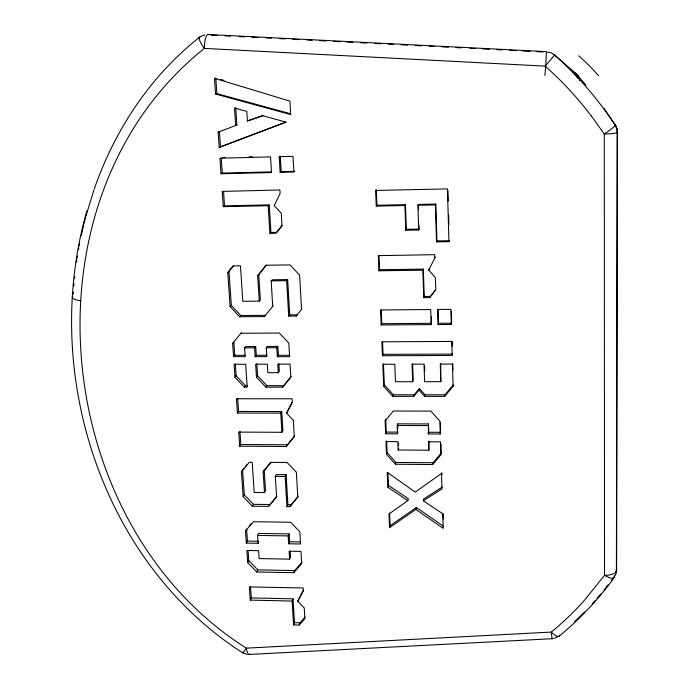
<?xml version="1.0" encoding="UTF-8"?>
<svg xmlns="http://www.w3.org/2000/svg" width="689" height="689" viewBox="0 0 689 689"><rect width="100%" height="100%" fill="white"/><g stroke="black" fill="none" stroke-linecap="round" stroke-linejoin="round"><path stroke-width="1.03" d="M208.689 34.708A13.392 3.359 -88.6 0 0 204.349 48.402C18.181 197.011 48.385 523.235 246.335 648.151A12.204 3.161 88.6 0 0 250.073 654.119M73.232 294.143L73.37 292.084M73.852 285.892L74.024 283.834M74.524 278.675L74.731 276.608M76.539 262.173L76.832 260.115M77.159 258.048L77.478 255.989M78.512 249.823L78.873 247.764M79.244 245.706L79.64 243.656M81.302 235.449L83.619 225.217M429.049 441.132L428.842 450.201L398.139 450.012L397.811 441.623L385.978 441.563L386.512 454.37L395.408 464.24L432.632 464.524L440.908 454.731L441.046 444.422M444.638 396.373L453.061 386.245L453.422 384.729L445.034 394.823L444.638 396.373L424.553 396.364L418.929 390.052L419.42 388.527L425.027 394.814L445.034 394.823M86.84 211.023C40.935 370.88 100.215 561.423 242.666 652.827L247.273 654.421M387.941 472.688L388.458 485.366L408.362 498.733L407.836 500.636L388.966 514.011L389.535 527.662L415.872 509.421L443.191 528.325L442.743 513.744L423.304 500.817L423.769 498.905L442.364 486.994M432.632 464.524L433.071 462.741L441.313 452.974M440.262 433.992L440.667 432.313L428.756 432.261L428.3 433.941L440.262 433.992L439.858 421.134L430.892 411.1L393.29 411.023L385.134 420.97L385.659 433.751L397.51 433.803L397.183 425.492L397.76 423.847L428.472 423.95L428.756 432.261M83.86 224.201L85.677 217.069M415.872 509.421L416.371 507.492L443.587 526.318M85.953 216.053L93.988 189.794M418.929 390.052L413.736 396.356L392.713 396.347L383.695 386.288L382.791 364.283L394.797 364.248L395.477 381.732L412.677 381.715L412.048 364.197L424.011 364.162L424.605 381.697L440.814 381.68L440.719 363.706M428.3 433.941L428.472 423.95M451.304 324.467L451.674 323.175L438.488 323.279L438.066 324.562L451.304 324.467L450.873 309.37L437.601 309.482L438.066 324.562M389.535 527.662L390.12 525.673L389.604 513.116M424.553 396.364L425.027 394.814M407.836 500.636L387.864 487.218L388.458 485.366M395.408 464.24L395.977 462.457L387.115 452.63L386.632 440.934M398.139 450.012L398.707 448.281M413.736 396.356L414.244 394.814L419.42 388.527M412.677 381.715L413.193 380.225L412.599 363.792M386.512 454.37L387.115 452.63M431.185 324.614L430.703 309.542L380.552 309.99L381.172 324.975L431.185 324.614L431.435 316.888M94.333 188.786C114.796 129.928 150.572 75.669 199.827 37.025A13.47 12.626 40 0 1 204.779 35.053M385.659 433.751L386.271 432.081L385.745 419.343L385.134 420.97M392.713 396.347L393.307 394.806L384.324 384.789L383.463 363.904M422.848 270.217L378.933 270.794L379.596 269.709L423.33 269.132L422.848 270.217L423.761 297.674L429.609 297.614L435.603 289.552M292.136 601.058L250.245 600.102L251.321 597.906L293.058 598.844L292.136 601.058L293.583 624.949L299.164 625.087L300.059 622.804L305.063 617.172M448.944 241.684L449.331 240.702L436.964 240.9L436.525 241.882L448.944 241.684L447.445 188.889L375.617 190.457L376.263 206.097L404.891 205.52L405.459 204.685L376.943 205.262L376.263 206.097M293.583 624.949L294.496 622.667L293.058 598.844M423.761 297.674L424.243 296.485L423.33 269.132M299.164 625.087L304.891 618.627L304.271 607.982L297.743 601.187L303.668 589.698M383.695 386.288L384.324 384.789M429.609 297.614L435.784 289.948L435.405 277.71L428.722 270.14L429.187 269.054M290.181 551.122L290.543 557.065L289.595 559.141L259.116 558.581L258.59 550.666L246.843 550.459L247.67 562.551L256.739 571.982L293.712 572.705L294.634 570.587L301.92 562.233M382.438 355.739L381.861 341.813L451.786 341.425L452.182 355.455L382.438 355.739L383.075 354.344L382.55 341.537M245.508 531.012L253.371 521.728L290.689 522.253L299.836 531.839L300.542 543.974L288.665 543.776L289.613 541.761L289.139 533.906L258.642 533.432L257.574 535.422L258.099 543.276L246.335 543.078L245.508 531.012L246.61 529.04L247.437 541.072L246.335 543.078M288.665 543.776L288.191 535.904L289.139 533.906M381.172 324.975L381.809 323.692L381.241 309.835M256.739 571.982L257.798 569.872L294.634 570.587M243.897 468.391L241.443 471.75L243.148 496.614L252.329 506.217L268.589 506.415L276.582 496.993L275.299 476.383L276.306 474.583L286.107 474.678L285.134 476.469L286.96 506.648L289.75 506.682L298.07 496.149M428.722 270.14L435.233 257.092M286.96 506.648L287.924 504.744L286.107 474.678M281.758 411.548L282.912 430.642L281.913 432.296L238.721 432.106L239.686 446.205L286.142 446.481L294.289 436.757L293.333 420.307L286.555 413.142L292.265 402.023L292.076 398.793L236.43 398.759L237.412 413.03L280.75 413.133L281.758 411.548L238.575 411.462L237.412 413.03M292.282 402.324L286.555 413.142M247.67 562.551L248.763 560.476L248.074 550.433M258.099 543.276L258.806 541.933M436.525 241.882L435.388 204.909L435.836 204.065L418.395 204.418L417.878 205.262L418.714 230.005L405.787 230.238L404.891 205.52M297.743 601.187L303.281 590.955L303.108 587.95L249.34 586.925L250.245 600.102M418.714 230.005L419.11 225.863M268.589 506.415L276.918 495.908M199.259 38.024L199.827 37.025A13.513 3.023 52.2 0 0 204.349 48.402L545.163 66.127A332.081 317.663 34.4 0 1 591.412 116.105M241.443 471.75L249.384 462.198L252.183 462.216L254.198 492.446L264.49 492.557L265.541 490.714L264.214 470.165L270.88 462.207M286.142 446.481L294.565 435.904M252.329 506.217L253.423 504.322L269.623 504.52M264.49 492.557L263.164 471.939L264.214 470.165M405.787 230.238L406.346 229.299L405.459 204.685M243.148 496.614L244.268 494.754L242.571 469.976M278.873 363.801L279.321 371.233L278.304 372.671L267.849 372.689L267.315 364.18L255.653 364.214L256.497 377.21L265.902 387.158L282.585 387.149L291.102 376.53M239.686 446.205L240.831 444.517L239.944 431.469M265.902 387.158L266.962 385.668L283.592 385.659M240.745 333.278L279.346 333.028L288.829 343.122L289.621 356.652L277.34 356.704L278.365 355.317L277.822 346.395L267.358 346.446L266.29 347.799L266.841 356.609L255.163 356.661L254.594 347.85L255.714 346.507L245.732 346.558L244.586 347.902L245.172 356.695L233.545 356.618L232.641 343.432L241.288 332.761M256.497 377.21L257.591 375.755L256.825 363.809M277.34 356.704L276.797 347.747L277.822 346.395M244.354 387.166L247.196 387.166L245.672 364.248L234.071 364.283L234.958 377.245L244.354 387.166L245.499 385.685L247.385 385.685M614.063 577.856C598.241 599.473 579.845 619.178 559.141 636.197M296.192 316.053L297.157 314.813L289.707 314.882L288.708 316.113L296.192 316.053L301.816 309.068M239.643 316.785L240.814 315.545L265.42 315.338L264.343 316.578L239.643 316.785L230.117 306.665L227.783 272.637L233.003 265.963L240.47 265.859L242.821 301.3L259.253 301.136L260.364 299.956L258.763 274.653L266.41 264.998M227.783 272.637L233.562 265.747M282.395 225.381L276.918 232.348L270.949 232.451L269.864 233.39L268.193 205.735L269.287 204.909L270.949 232.451M259.253 301.136L257.652 275.746L265.954 265.239L290.026 264.903L299.629 275.204L301.541 309.464M255.163 356.661L256.274 355.283L255.714 346.507M264.343 316.578L273.128 305.856M234.958 377.245L236.138 375.798L235.319 363.87M282.585 387.149L290.818 377.15L290.052 364.111L277.788 364.145L278.304 372.671M245.215 466.806L247.196 464.42M263.164 471.939L271.182 462.362L287.106 462.483L296.356 472.232L297.812 497.234L289.75 506.682M249.229 525.957L251.184 523.64M233.545 356.618L234.734 355.248L233.829 342.097L232.641 343.432M375.617 190.457L376.297 189.673L376.943 205.262M293.712 572.705L301.679 563.559L300.972 551.398L289.113 551.191L289.595 559.141M288.708 316.113L286.658 280.699L287.666 279.588L272.241 279.777L271.173 280.888L272.715 306.26M230.117 306.665L231.323 305.468L229.006 271.561M257.652 275.746L258.763 274.653M390.12 525.673L416.371 507.492M281.181 171.647L280.277 156.033L279.217 156.67L280.13 172.353L281.181 171.647L294.892 171.311M269.864 233.39L275.858 233.278L281.973 225.51L281.258 213.185L274.213 205.615L280.104 193.471L279.898 189.983L222.211 191.404L223.253 206.657L224.511 205.822L269.287 204.909M423.304 500.817L441.968 488.871L441.485 473.455L415.252 492.118L387.252 472.378L387.864 487.218M558.366 636.481L553.758 638.539M220.997 173.774L271.5 172.56L270.57 156.894L219.929 158.203L220.997 173.774L222.271 173.068L271.518 171.88M220.48 146.774L219.446 131.651L218.146 132.202L219.188 147.377L286.064 122.022M235.741 107.596L236.878 125.036L235.647 125.553L234.501 108.044L246.791 111.377L247.403 120.971L262.914 115.545M218.146 132.202L236.878 125.036M219.188 147.377L286.021 122.151L262.742 115.7L247.403 120.971M215.528 94.023L290.698 114.555L289.948 101.154L214.451 78.279L215.528 94.023L216.846 93.626L290.689 113.788M248.884 654.464L552.354 638.712M222.289 157.523L225.51 157.445M249.125 156.834L252.338 156.748M279.217 156.67L293.014 156.317L293.893 172.017L280.13 172.353M223.253 206.657L268.193 205.735M417.878 205.262L435.388 204.909M406.346 229.299L419.222 229.075M271.173 280.888L286.658 280.699M424.243 296.485L430.074 296.425M381.809 323.692L431.641 323.322M244.586 347.902L254.594 347.85M266.29 347.799L276.797 347.747M383.075 354.344L452.552 354.06M256.274 355.283L266.85 355.24M278.365 355.317L289.578 355.274M393.307 394.806L414.244 394.814M397.183 425.492L428.024 425.595M386.271 432.081L398.078 432.132M234.734 355.248L245.267 355.317M240.831 444.517L287.124 444.784M395.977 462.457L433.071 462.741M275.299 476.383L285.134 476.469M287.924 504.744L290.706 504.779M257.574 535.422L288.191 535.904M247.437 541.072L258.091 541.244M289.613 541.761L300.37 541.933M294.496 622.667L300.059 622.804M208.328 34.502L546.205 51.606A13.814 0.543 -85.9 0 1 546.05 60.503A13.814 0.543 -85.9 0 1 544.827 75.48M211.17 35.165L217.612 35.492M225.131 35.871L230.496 36.147M239.083 36.586L244.457 36.853M251.967 37.232L258.409 37.559M265.928 37.947L271.294 38.214M279.88 38.653L285.255 38.928M292.765 39.307L299.207 39.635M306.726 40.014L312.091 40.289M319.61 40.668L326.052 40.995M333.571 41.374L340.013 41.702M346.455 42.029L352.897 42.356M360.407 42.735L366.849 43.062M374.368 43.45L380.81 43.777M388.32 44.156L393.695 44.423M401.205 44.811L407.647 45.138M415.166 45.517L421.608 45.844M429.126 46.223L434.492 46.499M442.011 46.878L448.453 47.205M455.963 47.584L461.337 47.86M469.924 48.299L475.289 48.566M482.808 48.945L489.25 49.272M496.76 49.66L502.135 49.927M509.645 50.314L516.087 50.641M522.529 50.969L530.048 51.348M536.49 51.675L542.932 52.002M220.919 79.502L224.011 80.441M547.281 52.14A13.918 12.032 -53.2 0 1 554.361 54.905L576.038 73.663L585.96 85.057M248.763 560.476L257.798 569.872M244.268 494.754L253.423 504.322M257.591 375.755L266.962 385.668M236.138 375.798L245.499 385.685M231.323 305.468L240.814 315.545M591.455 116.071L604.287 134.054L604.511 575.289L584.694 599.998A322.943 304.064 28.1 0 1 551.295 632.08L246.335 648.151A12.256 0.853 -58.7 0 1 242.743 652.147M603.822 108.242L615.217 124.933A13.814 13.401 -32.9 0 1 617.413 132.245L616.621 570.061A12.652 11.506 6.4 0 1 614.579 576.28A12.902 4.186 36.9 0 1 604.511 575.289A12.66 5.4 2.6 0 0 616.621 570.061L616.414 568.304A12.617 5.366 2.5 0 0 616.319 567.882M614.502 575.616L614.579 576.28M215.769 77.943L216.846 93.626M221.281 158.591L222.271 173.068M223.546 191.645L224.511 205.822M237.671 398.251L238.575 411.462M250.563 586.795L251.321 597.906M280.75 413.133L281.913 432.296M287.666 279.588L289.707 314.882M379.01 255.628L379.596 269.709M378.933 270.794L378.313 255.645L434.69 254.68L434.793 258.134M397.76 423.847L397.915 427.99M398.5 443.061L398.587 445.154M424.588 365.816L424.76 370.958M418.395 204.418L418.576 209.783M428.842 450.201L428.558 441.787L440.504 441.856L440.908 454.731M435.836 204.065L436.964 240.9M440.814 381.68L440.28 364.111L452.432 364.076L453.061 386.245M438.066 309.327L438.488 323.279M440.374 422.702L440.598 430.177M441.916 472.663L441.985 474.712M443.199 513.865L443.354 519.058M447.902 190.25L448.212 200.99M448.608 214.942L448.875 224.597M451.338 311.359L451.648 322.099M452.182 341.15L452.337 346.524M452.828 363.689L453 370.002M617.008 131.625A13.659 1.421 -1.3 0 1 617.18 131.788L617.413 132.245A13.711 1.43 -1.3 0 1 604.287 134.054A13.814 1.499 -33.9 0 0 615.217 124.933M615.596 572.335A12.609 11.472 6.4 0 0 616.414 568.304L617.18 131.788A13.763 13.358 -33 0 0 614.993 124.502A13.771 6.778 -33.1 0 1 615.621 126.957M554.369 54.922A13.918 0.474 -48.8 0 1 545.163 66.127M559.666 635.103A12.738 3.858 51.7 0 1 551.278 632.063A12.669 0.508 85.2 0 0 552.397 638.41M554.447 54.81A346.903 331.805 34.6 0 1 615.105 125.002M572.835 71.966A13.272 11.877 -47.5 0 1 577.356 74.92A13.272 9.861 -41.2 0 1 579.518 80.303M614.476 576.219A341.882 322.409 29 0 1 611.479 580.336M608.421 584.393A341.882 322.409 29 0 1 604.038 589.973M600.825 593.892A341.882 322.409 29 0 1 596.898 598.508M594.908 600.791A341.882 322.409 29 0 1 592.221 603.788M584.642 611.841A341.882 322.409 29 0 1 574.652 621.624M80.639 300.843A12.703 3.273 3.3 0 1 72.741 296.468M578.648 55.783A228.335 65.911 65.9 0 1 598.517 75.644M574.867 74.627A12.996 11.524 68.4 0 1 577.58 78.176"/></g></svg>
